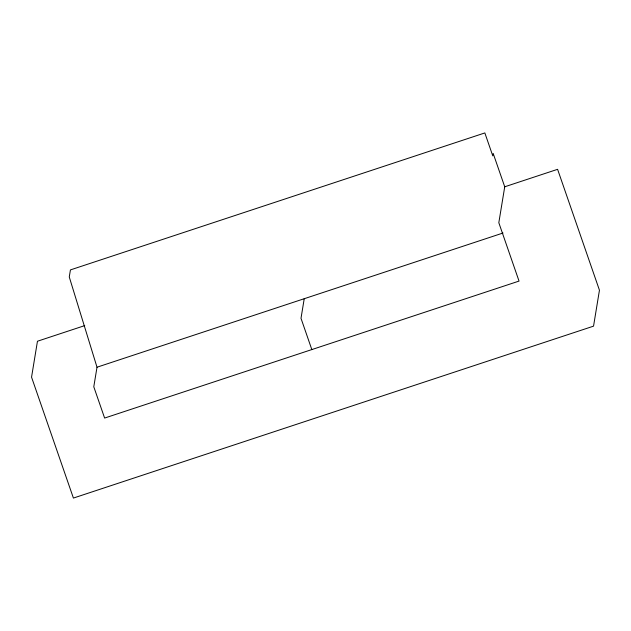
<?xml version="1.0" encoding="UTF-8"?>
<svg xmlns="http://www.w3.org/2000/svg" width="631" height="631" viewBox="0 0 631 631"><rect width="100%" height="100%" fill="white"/><g stroke="black" fill="none" stroke-linecap="round" stroke-linejoin="round"><path stroke-width="0.95" d="M97.008 367.21L93.79 386.795L104.62 418.061L519.037 281.087L498.821 222.727L504.729 186.792L493.182 153.443L492.779 155.865L484.845 132.936L70.427 269.91L69.268 276.97L97.008 367.21L503.025 233.013M304.221 298.723L301.003 318.308L311.824 349.574M84.751 325.604L37.458 341.237L31.55 377.172L73.409 498.064L593.542 326.148L599.45 290.213L557.591 169.321L504.729 186.792"/></g></svg>
